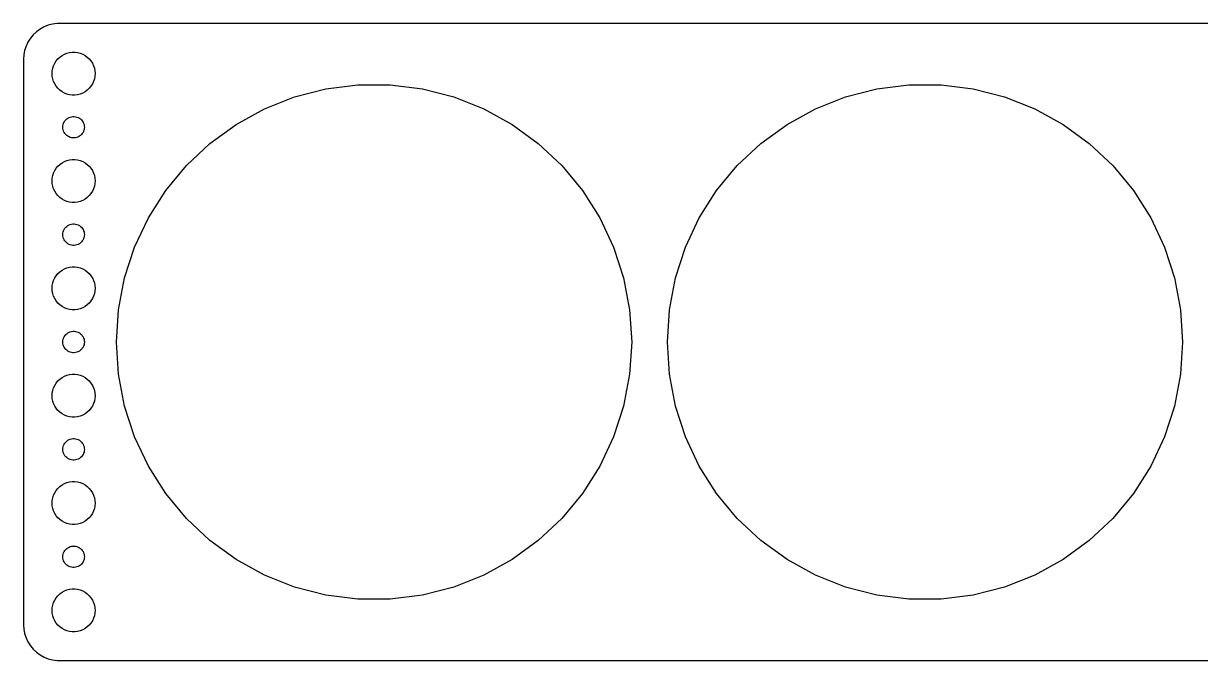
# Model space of a CAD drawing. Header units: metres. Extents: x -164 to 164, y -44 to 44.
# Drawn here: x -164.5 to 0, y -44.5 to 44.5 of the extents above; entities that cross this region are included whole.
import ezdxf

# ---------------------------------------------------------------- set-up
doc = ezdxf.new("R2010")
doc.units = ezdxf.units.M

msp = doc.modelspace()

# ---------------------------------------------------------------- linework, layer by layer
for p, q in [((-159.814, 44.4901), (-160.437, 44.4114)), ((159.814, 44.4901), (-159.814, 44.4901)), ((-163.145, 42.9227), (-163.545, 42.4389)), ((-162.687, 43.3526), (-163.145, 42.9227)), ((-162.179, 43.7216), (-162.687, 43.3526)), ((-161.629, 44.0241), (-162.179, 43.7216)), ((-161.045, 44.2553), (-161.629, 44.0241)), ((-160.437, 44.4114), (-161.045, 44.2553)), ((-164.149, 41.3406), (-164.343, 40.7434)), ((-163.882, 41.9088), (-164.149, 41.3406)), ((-163.545, 42.4389), (-163.882, 41.9088)), ((-164.461, 40.1267), (-164.5, 39.5)), ((-164.5, 39.5), (-164.5, -39.5)), ((-164.343, 40.7434), (-164.461, 40.1267)), ((-159.927, 39.2634), (-159.687, 39.5536)), ((-159.687, 39.5536), (-159.412, 39.8115)), ((-159.412, 39.8115), (-159.107, 40.033)), ((-159.107, 40.033), (-158.777, 40.2145)), ((-158.777, 40.2145), (-158.427, 40.3532)), ((-158.427, 40.3532), (-158.062, 40.4469)), ((-158.062, 40.4469), (-157.688, 40.4941)), ((-157.688, 40.4941), (-157.312, 40.4941)), ((-157.312, 40.4941), (-156.938, 40.4469)), ((-156.938, 40.4469), (-156.573, 40.3532)), ((-156.573, 40.3532), (-156.223, 40.2145)), ((-156.223, 40.2145), (-155.893, 40.033)), ((-155.893, 40.033), (-155.588, 39.8115)), ((-155.588, 39.8115), (-155.313, 39.5536)), ((-155.313, 39.5536), (-155.073, 39.2634)), ((-160.5, 37.5), (-160.476, 37.876)), ((-160.476, 37.876), (-160.406, 38.2461)), ((-160.406, 38.2461), (-160.289, 38.6044)), ((-160.289, 38.6044), (-160.129, 38.9453)), ((-160.129, 38.9453), (-159.927, 39.2634)), ((-155.073, 39.2634), (-154.871, 38.9453)), ((-154.871, 38.9453), (-154.711, 38.6044)), ((-154.711, 38.6044), (-154.594, 38.2461)), ((-154.594, 38.2461), (-154.524, 37.876)), ((-154.524, 37.876), (-154.5, 37.5)), ((-160.476, 37.124), (-160.5, 37.5)), ((-160.406, 36.7539), (-160.476, 37.124)), ((-160.289, 36.3956), (-160.406, 36.7539)), ((-160.129, 36.0547), (-160.289, 36.3956)), ((-154.711, 36.3956), (-154.871, 36.0547)), ((-154.594, 36.7539), (-154.711, 36.3956)), ((-154.524, 37.124), (-154.594, 36.7539)), ((-154.5, 37.5), (-154.524, 37.124)), ((-159.927, 35.7366), (-160.129, 36.0547)), ((-159.687, 35.4464), (-159.927, 35.7366)), ((-159.412, 35.1885), (-159.687, 35.4464)), ((-159.107, 34.967), (-159.412, 35.1885)), ((-158.777, 34.7855), (-159.107, 34.967)), ((-158.427, 34.6468), (-158.777, 34.7855)), ((-158.062, 34.5531), (-158.427, 34.6468)), ((-157.688, 34.5059), (-158.062, 34.5531)), ((-156.938, 34.5531), (-157.312, 34.5059)), ((-156.573, 34.6468), (-156.938, 34.5531)), ((-156.223, 34.7855), (-156.573, 34.6468)), ((-155.893, 34.967), (-156.223, 34.7855)), ((-155.588, 35.1885), (-155.893, 34.967)), ((-155.313, 35.4464), (-155.588, 35.1885)), ((-155.073, 35.7366), (-155.313, 35.4464)), ((-154.871, 36.0547), (-155.073, 35.7366)), ((-126.625, 34.238), (-122.246, 35.3623)), ((-122.246, 35.3623), (-117.76, 35.929)), ((-117.76, 35.929), (-113.24, 35.929)), ((-113.24, 35.929), (-108.754, 35.3623)), ((-108.754, 35.3623), (-104.375, 34.238)), ((-49.6246, 34.238), (-45.2457, 35.3623)), ((-45.2457, 35.3623), (-40.7605, 35.929)), ((-40.7605, 35.929), (-36.2395, 35.929)), ((-36.2395, 35.929), (-31.7543, 35.3623)), ((-31.7543, 35.3623), (-27.3754, 34.238)), ((-157.312, 34.5059), (-157.688, 34.5059)), ((-130.828, 32.5738), (-126.625, 34.238)), ((-104.375, 34.238), (-100.172, 32.5738)), ((-53.828, 32.5738), (-49.6246, 34.238)), ((-27.3754, 34.238), (-23.1719, 32.5738)), ((-158.456, 31.1558), (-158.304, 31.2665)), ((-158.304, 31.2665), (-158.139, 31.3572)), ((-158.139, 31.3572), (-157.964, 31.4266)), ((-157.964, 31.4266), (-157.781, 31.4734)), ((-157.781, 31.4734), (-157.594, 31.497)), ((-157.594, 31.497), (-157.406, 31.497)), ((-157.406, 31.497), (-157.219, 31.4734)), ((-157.219, 31.4734), (-157.036, 31.4266)), ((-157.036, 31.4266), (-156.861, 31.3572)), ((-156.861, 31.3572), (-156.696, 31.2665)), ((-156.696, 31.2665), (-156.544, 31.1558)), ((-134.79, 30.3958), (-130.828, 32.5738)), ((-100.172, 32.5738), (-96.2102, 30.3958)), ((-57.7898, 30.3958), (-53.828, 32.5738)), ((-23.1719, 32.5738), (-19.2102, 30.3958)), ((-159, 30), (-158.988, 30.188)), ((-158.988, 29.812), (-159, 30)), ((-158.988, 30.188), (-158.953, 30.373)), ((-158.953, 29.627), (-158.988, 29.812)), ((-158.953, 30.373), (-158.895, 30.5522)), ((-158.895, 29.4478), (-158.953, 29.627)), ((-158.895, 30.5522), (-158.814, 30.7226)), ((-158.814, 30.7226), (-158.714, 30.8817)), ((-158.714, 30.8817), (-158.593, 31.0268)), ((-158.593, 31.0268), (-158.456, 31.1558)), ((-156.544, 31.1558), (-156.407, 31.0268)), ((-156.407, 31.0268), (-156.286, 30.8817)), ((-156.286, 30.8817), (-156.186, 30.7226)), ((-156.186, 30.7226), (-156.105, 30.5522)), ((-156.105, 30.5522), (-156.047, 30.373)), ((-156.047, 29.627), (-156.105, 29.4478)), ((-156.047, 30.373), (-156.012, 30.188)), ((-156.012, 29.812), (-156.047, 29.627)), ((-156.012, 30.188), (-156, 30)), ((-156, 30), (-156.012, 29.812)), ((-138.447, 27.7385), (-134.79, 30.3958)), ((-96.2102, 30.3958), (-92.5527, 27.7385)), ((-61.4473, 27.7385), (-57.7898, 30.3958)), ((-19.2102, 30.3958), (-15.5527, 27.7385)), ((-158.814, 29.2774), (-158.895, 29.4478)), ((-158.714, 29.1183), (-158.814, 29.2774)), ((-158.593, 28.9732), (-158.714, 29.1183)), ((-158.456, 28.8442), (-158.593, 28.9732)), ((-158.304, 28.7335), (-158.456, 28.8442)), ((-158.139, 28.6427), (-158.304, 28.7335)), ((-157.964, 28.5734), (-158.139, 28.6427)), ((-157.781, 28.5266), (-157.964, 28.5734)), ((-157.594, 28.503), (-157.781, 28.5266)), ((-157.406, 28.503), (-157.594, 28.503)), ((-157.219, 28.5266), (-157.406, 28.503)), ((-157.036, 28.5734), (-157.219, 28.5266)), ((-156.861, 28.6427), (-157.036, 28.5734)), ((-156.696, 28.7335), (-156.861, 28.6427)), ((-156.544, 28.8442), (-156.696, 28.7335)), ((-156.407, 28.9732), (-156.544, 28.8442)), ((-156.286, 29.1183), (-156.407, 28.9732)), ((-156.186, 29.2774), (-156.286, 29.1183)), ((-156.105, 29.4478), (-156.186, 29.2774)), ((-141.743, 24.6437), (-138.447, 27.7385)), ((-92.5527, 27.7385), (-89.2571, 24.6437)), ((-64.7429, 24.6437), (-61.4473, 27.7385)), ((-15.5527, 27.7385), (-12.2571, 24.6437)), ((-159.687, 24.5536), (-159.412, 24.8115)), ((-159.412, 24.8115), (-159.107, 25.033)), ((-159.107, 25.033), (-158.777, 25.2145)), ((-158.777, 25.2145), (-158.427, 25.3532)), ((-158.427, 25.3532), (-158.062, 25.4469)), ((-158.062, 25.4469), (-157.688, 25.4941)), ((-157.688, 25.4941), (-157.312, 25.4941)), ((-157.312, 25.4941), (-156.938, 25.4469)), ((-156.938, 25.4469), (-156.573, 25.3532)), ((-156.573, 25.3532), (-156.223, 25.2145)), ((-156.223, 25.2145), (-155.893, 25.033)), ((-155.893, 25.033), (-155.588, 24.8115)), ((-155.588, 24.8115), (-155.313, 24.5536)), ((-160.476, 22.876), (-160.406, 23.2461)), ((-160.406, 23.2461), (-160.289, 23.6044)), ((-160.289, 23.6044), (-160.129, 23.9453)), ((-160.129, 23.9453), (-159.927, 24.2634)), ((-159.927, 24.2634), (-159.687, 24.5536)), ((-155.313, 24.5536), (-155.073, 24.2634)), ((-155.073, 24.2634), (-154.871, 23.9453)), ((-154.871, 23.9453), (-154.711, 23.6044)), ((-154.711, 23.6044), (-154.594, 23.2461)), ((-154.594, 23.2461), (-154.524, 22.876)), ((-144.625, 21.1603), (-141.743, 24.6437)), ((-89.2571, 24.6437), (-86.3754, 21.1603)), ((-67.6246, 21.1603), (-64.7429, 24.6437)), ((-12.2571, 24.6437), (-9.37538, 21.1603)), ((-160.5, 22.5), (-160.476, 22.876)), ((-160.476, 22.124), (-160.5, 22.5)), ((-160.406, 21.7539), (-160.476, 22.124)), ((-160.289, 21.3956), (-160.406, 21.7539)), ((-160.129, 21.0547), (-160.289, 21.3956)), ((-154.711, 21.3956), (-154.871, 21.0547)), ((-154.594, 21.7539), (-154.711, 21.3956)), ((-154.524, 22.124), (-154.594, 21.7539)), ((-154.524, 22.876), (-154.5, 22.5)), ((-154.5, 22.5), (-154.524, 22.124)), ((-159.927, 20.7366), (-160.129, 21.0547)), ((-159.687, 20.4464), (-159.927, 20.7366)), ((-159.412, 20.1884), (-159.687, 20.4464)), ((-159.107, 19.967), (-159.412, 20.1884)), ((-158.777, 19.7855), (-159.107, 19.967)), ((-158.427, 19.6468), (-158.777, 19.7855)), ((-156.223, 19.7855), (-156.573, 19.6468)), ((-155.893, 19.967), (-156.223, 19.7855)), ((-155.588, 20.1884), (-155.893, 19.967)), ((-155.313, 20.4464), (-155.588, 20.1884)), ((-155.073, 20.7366), (-155.313, 20.4464)), ((-154.871, 21.0547), (-155.073, 20.7366)), ((-147.047, 17.3431), (-144.625, 21.1603)), ((-86.3754, 21.1603), (-83.953, 17.3431)), ((-70.047, 17.3431), (-67.6246, 21.1603)), ((-9.37538, 21.1603), (-6.95296, 17.3431)), ((-158.062, 19.5531), (-158.427, 19.6468)), ((-157.688, 19.5059), (-158.062, 19.5531)), ((-157.312, 19.5059), (-157.688, 19.5059)), ((-156.938, 19.5531), (-157.312, 19.5059)), ((-156.573, 19.6468), (-156.938, 19.5531)), ((-157.964, 16.4266), (-157.781, 16.4734)), ((-157.781, 16.4734), (-157.594, 16.497)), ((-157.594, 16.497), (-157.406, 16.497)), ((-157.406, 16.497), (-157.219, 16.4734)), ((-157.219, 16.4734), (-157.036, 16.4266)), ((-148.972, 13.2525), (-147.047, 17.3431)), ((-83.953, 17.3431), (-82.028, 13.2525)), ((-71.972, 13.2525), (-70.047, 17.3431)), ((-6.95296, 17.3431), (-5.02805, 13.2525)), ((-159, 15), (-158.988, 15.188)), ((-158.988, 14.812), (-159, 15)), ((-158.988, 15.188), (-158.953, 15.373)), ((-158.953, 14.627), (-158.988, 14.812)), ((-158.953, 15.373), (-158.895, 15.5522)), ((-158.895, 15.5522), (-158.814, 15.7226)), ((-158.814, 15.7226), (-158.714, 15.8817)), ((-158.714, 15.8817), (-158.593, 16.0268)), ((-158.593, 16.0268), (-158.456, 16.1558)), ((-158.456, 16.1558), (-158.304, 16.2665)), ((-158.304, 16.2665), (-158.139, 16.3572)), ((-158.139, 16.3572), (-157.964, 16.4266)), ((-157.036, 16.4266), (-156.861, 16.3572)), ((-156.861, 16.3572), (-156.696, 16.2665)), ((-156.696, 16.2665), (-156.544, 16.1558)), ((-156.544, 16.1558), (-156.407, 16.0268)), ((-156.407, 16.0268), (-156.286, 15.8817)), ((-156.286, 15.8817), (-156.186, 15.7226)), ((-156.186, 15.7226), (-156.105, 15.5522)), ((-156.105, 15.5522), (-156.047, 15.373)), ((-156.047, 15.373), (-156.012, 15.188)), ((-156.012, 14.812), (-156.047, 14.627)), ((-156.012, 15.188), (-156, 15)), ((-156, 15), (-156.012, 14.812)), ((-158.895, 14.4478), (-158.953, 14.627)), ((-158.814, 14.2774), (-158.895, 14.4478)), ((-158.714, 14.1183), (-158.814, 14.2774)), ((-158.593, 13.9732), (-158.714, 14.1183)), ((-158.456, 13.8442), (-158.593, 13.9732)), ((-158.304, 13.7335), (-158.456, 13.8442)), ((-158.139, 13.6427), (-158.304, 13.7335)), ((-157.964, 13.5734), (-158.139, 13.6427)), ((-157.781, 13.5266), (-157.964, 13.5734)), ((-157.594, 13.5029), (-157.781, 13.5266)), ((-157.406, 13.5029), (-157.594, 13.5029)), ((-157.219, 13.5266), (-157.406, 13.5029)), ((-157.036, 13.5734), (-157.219, 13.5266)), ((-156.861, 13.6427), (-157.036, 13.5734)), ((-156.696, 13.7335), (-156.861, 13.6427)), ((-156.544, 13.8442), (-156.696, 13.7335)), ((-156.407, 13.9732), (-156.544, 13.8442)), ((-156.286, 14.1183), (-156.407, 13.9732)), ((-156.186, 14.2774), (-156.286, 14.1183)), ((-156.105, 14.4478), (-156.186, 14.2774)), ((-156.047, 14.627), (-156.105, 14.4478)), ((-150.369, 8.95284), (-148.972, 13.2525)), ((-82.028, 13.2525), (-80.631, 8.95284)), ((-73.369, 8.95284), (-71.972, 13.2525)), ((-5.02805, 13.2525), (-3.631, 8.95284)), ((-159.412, 9.81154), (-159.107, 10.033)), ((-159.107, 10.033), (-158.777, 10.2145)), ((-158.777, 10.2145), (-158.427, 10.3532)), ((-158.427, 10.3532), (-158.062, 10.4469)), ((-158.062, 10.4469), (-157.688, 10.4941)), ((-157.688, 10.4941), (-157.312, 10.4941)), ((-157.312, 10.4941), (-156.938, 10.4469)), ((-156.938, 10.4469), (-156.573, 10.3532)), ((-156.573, 10.3532), (-156.223, 10.2145)), ((-156.223, 10.2145), (-155.893, 10.033)), ((-155.893, 10.033), (-155.588, 9.81154)), ((-160.476, 7.87599), (-160.406, 8.24606)), ((-160.406, 8.24606), (-160.289, 8.60437)), ((-160.289, 8.60437), (-160.129, 8.94525)), ((-160.129, 8.94525), (-159.927, 9.26335)), ((-159.927, 9.26335), (-159.687, 9.55363)), ((-159.687, 9.55363), (-159.412, 9.81154)), ((-155.588, 9.81154), (-155.313, 9.55363)), ((-155.313, 9.55363), (-155.073, 9.26335)), ((-155.073, 9.26335), (-154.871, 8.94525)), ((-154.871, 8.94525), (-154.711, 8.60437)), ((-154.711, 8.60437), (-154.594, 8.24606)), ((-154.594, 8.24606), (-154.524, 7.87599)), ((-151.216, 4.51199), (-150.369, 8.95284)), ((-80.631, 8.95284), (-79.7839, 4.51199)), ((-74.2161, 4.51199), (-73.369, 8.95284)), ((-3.631, 8.95284), (-2.78386, 4.51199)), ((-160.5, 7.5), (-160.476, 7.87599)), ((-160.476, 7.12399), (-160.5, 7.5)), ((-160.406, 6.75392), (-160.476, 7.12399)), ((-160.289, 6.39561), (-160.406, 6.75392)), ((-154.594, 6.75392), (-154.711, 6.39561)), ((-154.524, 7.12399), (-154.594, 6.75392)), ((-154.524, 7.87599), (-154.5, 7.5)), ((-154.5, 7.5), (-154.524, 7.12399)), ((-160.129, 6.05473), (-160.289, 6.39561)), ((-159.927, 5.73663), (-160.129, 6.05473)), ((-159.687, 5.44635), (-159.927, 5.73663)), ((-159.412, 5.18845), (-159.687, 5.44635)), ((-159.107, 4.96701), (-159.412, 5.18845)), ((-158.777, 4.78551), (-159.107, 4.96701)), ((-155.893, 4.96701), (-156.223, 4.78551)), ((-155.588, 5.18845), (-155.893, 4.96701)), ((-155.313, 5.44635), (-155.588, 5.18845)), ((-155.073, 5.73663), (-155.313, 5.44635)), ((-154.871, 6.05473), (-155.073, 5.73663)), ((-154.711, 6.39561), (-154.871, 6.05473)), ((-158.427, 4.64682), (-158.777, 4.78551)), ((-158.062, 4.55313), (-158.427, 4.64682)), ((-157.688, 4.50591), (-158.062, 4.55313)), ((-157.312, 4.50591), (-157.688, 4.50591)), ((-156.938, 4.55313), (-157.312, 4.50591)), ((-156.573, 4.64682), (-156.938, 4.55313)), ((-156.223, 4.78551), (-156.573, 4.64682)), ((-151.5, 0), (-151.216, 4.51199)), ((-79.7839, 4.51199), (-79.5, 0)), ((-74.5, 0), (-74.2161, 4.51199)), ((-2.78386, 4.51199), (-2.5, 0)), ((-159, 0), (-158.988, 0.18799)), ((-158.988, -0.18799), (-159, 0)), ((-158.988, 0.18799), (-158.953, 0.37303)), ((-158.953, 0.37303), (-158.895, 0.55219)), ((-158.895, 0.55219), (-158.814, 0.72263)), ((-158.814, 0.72263), (-158.714, 0.88167)), ((-158.714, 0.88167), (-158.593, 1.02681)), ((-158.593, 1.02681), (-158.456, 1.15576)), ((-158.456, 1.15576), (-158.304, 1.26648)), ((-158.304, 1.26648), (-158.139, 1.35724)), ((-158.139, 1.35724), (-157.964, 1.42657)), ((-157.964, 1.42657), (-157.781, 1.47342)), ((-157.781, 1.47342), (-157.594, 1.49704)), ((-157.594, 1.49704), (-157.406, 1.49704)), ((-157.406, 1.49704), (-157.219, 1.47342)), ((-157.219, 1.47342), (-157.036, 1.42657)), ((-157.036, 1.42657), (-156.861, 1.35724)), ((-156.861, 1.35724), (-156.696, 1.26648)), ((-156.696, 1.26648), (-156.544, 1.15576)), ((-156.544, 1.15576), (-156.407, 1.02681)), ((-156.407, 1.02681), (-156.286, 0.88167)), ((-156.286, 0.88167), (-156.186, 0.72263)), ((-156.186, 0.72263), (-156.105, 0.55219)), ((-156.105, 0.55219), (-156.047, 0.37303)), ((-156.047, 0.37303), (-156.012, 0.18799)), ((-156.012, 0.18799), (-156, 0)), ((-156, 0), (-156.012, -0.18799)), ((-151.216, -4.51199), (-151.5, 0)), ((-79.5, 0), (-79.7839, -4.51199)), ((-74.2161, -4.51199), (-74.5, 0)), ((-2.5, 0), (-2.78386, -4.51199)), ((-158.953, -0.37303), (-158.988, -0.18799)), ((-158.895, -0.55219), (-158.953, -0.37303)), ((-158.814, -0.72263), (-158.895, -0.55219)), ((-158.714, -0.88167), (-158.814, -0.72263)), ((-158.593, -1.02681), (-158.714, -0.88167)), ((-158.456, -1.15576), (-158.593, -1.02681)), ((-158.304, -1.26648), (-158.456, -1.15576)), ((-158.139, -1.35724), (-158.304, -1.26648)), ((-157.964, -1.42657), (-158.139, -1.35724)), ((-157.781, -1.47342), (-157.964, -1.42657)), ((-157.594, -1.49704), (-157.781, -1.47342)), ((-157.406, -1.49704), (-157.594, -1.49704)), ((-157.219, -1.47342), (-157.406, -1.49704)), ((-157.036, -1.42657), (-157.219, -1.47342)), ((-156.861, -1.35724), (-157.036, -1.42657)), ((-156.696, -1.26648), (-156.861, -1.35724)), ((-156.544, -1.15576), (-156.696, -1.26648)), ((-156.407, -1.02681), (-156.544, -1.15576)), ((-156.286, -0.88167), (-156.407, -1.02681)), ((-156.186, -0.72263), (-156.286, -0.88167)), ((-156.105, -0.55219), (-156.186, -0.72263)), ((-156.047, -0.37303), (-156.105, -0.55219)), ((-156.012, -0.18799), (-156.047, -0.37303)), ((-159.107, -4.96701), (-158.777, -4.78551)), ((-158.777, -4.78551), (-158.427, -4.64682)), ((-158.427, -4.64682), (-158.062, -4.55313)), ((-158.062, -4.55313), (-157.688, -4.50591)), ((-157.688, -4.50591), (-157.312, -4.50591)), ((-157.312, -4.50591), (-156.938, -4.55313)), ((-156.938, -4.55313), (-156.573, -4.64682)), ((-156.573, -4.64682), (-156.223, -4.78551)), ((-156.223, -4.78551), (-155.893, -4.96701)), ((-150.369, -8.95284), (-151.216, -4.51199)), ((-79.7839, -4.51199), (-80.631, -8.95284)), ((-73.369, -8.95284), (-74.2161, -4.51199)), ((-2.78386, -4.51199), (-3.631, -8.95284)), ((-160.406, -6.75392), (-160.289, -6.39561)), ((-160.289, -6.39561), (-160.129, -6.05473)), ((-160.129, -6.05473), (-159.927, -5.73663)), ((-159.927, -5.73663), (-159.687, -5.44635)), ((-159.687, -5.44635), (-159.412, -5.18845)), ((-159.412, -5.18845), (-159.107, -4.96701)), ((-155.893, -4.96701), (-155.588, -5.18845)), ((-155.588, -5.18845), (-155.313, -5.44635)), ((-155.313, -5.44635), (-155.073, -5.73663)), ((-155.073, -5.73663), (-154.871, -6.05473)), ((-154.871, -6.05473), (-154.711, -6.39561)), ((-154.711, -6.39561), (-154.594, -6.75392)), ((-160.5, -7.5), (-160.476, -7.12399)), ((-160.476, -7.87599), (-160.5, -7.5)), ((-160.476, -7.12399), (-160.406, -6.75392)), ((-160.406, -8.24606), (-160.476, -7.87599)), ((-154.594, -6.75392), (-154.524, -7.12399)), ((-154.524, -7.87599), (-154.594, -8.24606)), ((-154.524, -7.12399), (-154.5, -7.5)), ((-154.5, -7.5), (-154.524, -7.87599)), ((-160.289, -8.60437), (-160.406, -8.24606)), ((-160.129, -8.94525), (-160.289, -8.60437)), ((-159.927, -9.26335), (-160.129, -8.94525)), ((-159.687, -9.55363), (-159.927, -9.26335)), ((-159.412, -9.81154), (-159.687, -9.55363)), ((-159.107, -10.033), (-159.412, -9.81154)), ((-155.588, -9.81154), (-155.893, -10.033)), ((-155.313, -9.55363), (-155.588, -9.81154)), ((-155.073, -9.26335), (-155.313, -9.55363)), ((-154.871, -8.94525), (-155.073, -9.26335)), ((-154.711, -8.60437), (-154.871, -8.94525)), ((-154.594, -8.24606), (-154.711, -8.60437)), ((-148.972, -13.2525), (-150.369, -8.95284)), ((-80.631, -8.95284), (-82.028, -13.2525)), ((-71.972, -13.2525), (-73.369, -8.95284)), ((-3.631, -8.95284), (-5.02805, -13.2525)), ((-158.777, -10.2145), (-159.107, -10.033)), ((-158.427, -10.3532), (-158.777, -10.2145)), ((-158.062, -10.4469), (-158.427, -10.3532)), ((-157.688, -10.4941), (-158.062, -10.4469)), ((-157.312, -10.4941), (-157.688, -10.4941)), ((-156.938, -10.4469), (-157.312, -10.4941)), ((-156.573, -10.3532), (-156.938, -10.4469)), ((-156.223, -10.2145), (-156.573, -10.3532)), ((-155.893, -10.033), (-156.223, -10.2145)), ((-158.988, -14.812), (-158.953, -14.627)), ((-158.953, -14.627), (-158.895, -14.4478)), ((-158.895, -14.4478), (-158.814, -14.2774)), ((-158.814, -14.2774), (-158.714, -14.1183)), ((-158.714, -14.1183), (-158.593, -13.9732)), ((-158.593, -13.9732), (-158.456, -13.8442)), ((-158.456, -13.8442), (-158.304, -13.7335)), ((-158.304, -13.7335), (-158.139, -13.6427)), ((-158.139, -13.6427), (-157.964, -13.5734)), ((-157.964, -13.5734), (-157.781, -13.5266)), ((-157.781, -13.5266), (-157.594, -13.5029)), ((-157.594, -13.5029), (-157.406, -13.5029)), ((-157.406, -13.5029), (-157.219, -13.5266)), ((-157.219, -13.5266), (-157.036, -13.5734)), ((-157.036, -13.5734), (-156.861, -13.6427)), ((-156.861, -13.6427), (-156.696, -13.7335)), ((-156.696, -13.7335), (-156.544, -13.8442)), ((-156.544, -13.8442), (-156.407, -13.9732)), ((-156.407, -13.9732), (-156.286, -14.1183)), ((-156.286, -14.1183), (-156.186, -14.2774)), ((-156.186, -14.2774), (-156.105, -14.4478)), ((-156.105, -14.4478), (-156.047, -14.627)), ((-156.047, -14.627), (-156.012, -14.812)), ((-147.047, -17.3431), (-148.972, -13.2525)), ((-82.028, -13.2525), (-83.953, -17.3431)), ((-70.047, -17.3431), (-71.972, -13.2525)), ((-5.02805, -13.2525), (-6.95296, -17.3431)), ((-159, -15), (-158.988, -14.812)), ((-158.988, -15.188), (-159, -15)), ((-158.953, -15.373), (-158.988, -15.188)), ((-158.895, -15.5522), (-158.953, -15.373)), ((-158.814, -15.7226), (-158.895, -15.5522)), ((-158.714, -15.8817), (-158.814, -15.7226)), ((-158.593, -16.0268), (-158.714, -15.8817)), ((-158.456, -16.1558), (-158.593, -16.0268)), ((-158.304, -16.2665), (-158.456, -16.1558)), ((-158.139, -16.3572), (-158.304, -16.2665)), ((-157.964, -16.4266), (-158.139, -16.3572)), ((-157.781, -16.4734), (-157.964, -16.4266)), ((-157.036, -16.4266), (-157.219, -16.4734)), ((-156.861, -16.3572), (-157.036, -16.4266)), ((-156.696, -16.2665), (-156.861, -16.3572)), ((-156.544, -16.1558), (-156.696, -16.2665)), ((-156.407, -16.0268), (-156.544, -16.1558)), ((-156.286, -15.8817), (-156.407, -16.0268)), ((-156.186, -15.7226), (-156.286, -15.8817)), ((-156.105, -15.5522), (-156.186, -15.7226)), ((-156.047, -15.373), (-156.105, -15.5522)), ((-156.012, -15.188), (-156.047, -15.373)), ((-156.012, -14.812), (-156, -15)), ((-156, -15), (-156.012, -15.188)), ((-157.594, -16.497), (-157.781, -16.4734)), ((-157.406, -16.497), (-157.594, -16.497)), ((-157.219, -16.4734), (-157.406, -16.497)), ((-144.625, -21.1603), (-147.047, -17.3431)), ((-83.953, -17.3431), (-86.3754, -21.1603)), ((-67.6246, -21.1603), (-70.047, -17.3431)), ((-6.95296, -17.3431), (-9.37538, -21.1603)), ((-158.777, -19.7855), (-158.427, -19.6468)), ((-158.427, -19.6468), (-158.062, -19.5531)), ((-158.062, -19.5531), (-157.688, -19.5059)), ((-157.688, -19.5059), (-157.312, -19.5059)), ((-157.312, -19.5059), (-156.938, -19.5531)), ((-156.938, -19.5531), (-156.573, -19.6468)), ((-156.573, -19.6468), (-156.223, -19.7855)), ((-160.289, -21.3956), (-160.129, -21.0547)), ((-160.129, -21.0547), (-159.927, -20.7366)), ((-159.927, -20.7366), (-159.687, -20.4464)), ((-159.687, -20.4464), (-159.412, -20.1884)), ((-159.412, -20.1884), (-159.107, -19.967)), ((-159.107, -19.967), (-158.777, -19.7855)), ((-156.223, -19.7855), (-155.893, -19.967)), ((-155.893, -19.967), (-155.588, -20.1884)), ((-155.588, -20.1884), (-155.313, -20.4464)), ((-155.313, -20.4464), (-155.073, -20.7366)), ((-155.073, -20.7366), (-154.871, -21.0547)), ((-154.871, -21.0547), (-154.711, -21.3956)), ((-141.743, -24.6437), (-144.625, -21.1603)), ((-86.3754, -21.1603), (-89.2571, -24.6437)), ((-64.7429, -24.6437), (-67.6246, -21.1603)), ((-9.37538, -21.1603), (-12.2571, -24.6437)), ((-160.5, -22.5), (-160.476, -22.124)), ((-160.476, -22.876), (-160.5, -22.5)), ((-160.476, -22.124), (-160.406, -21.7539)), ((-160.406, -23.2461), (-160.476, -22.876)), ((-160.406, -21.7539), (-160.289, -21.3956)), ((-154.711, -21.3956), (-154.594, -21.7539)), ((-154.594, -21.7539), (-154.524, -22.124)), ((-154.524, -22.876), (-154.594, -23.2461)), ((-154.524, -22.124), (-154.5, -22.5)), ((-154.5, -22.5), (-154.524, -22.876)), ((-160.289, -23.6044), (-160.406, -23.2461)), ((-160.129, -23.9453), (-160.289, -23.6044)), ((-159.927, -24.2634), (-160.129, -23.9453)), ((-159.687, -24.5536), (-159.927, -24.2634)), ((-159.412, -24.8115), (-159.687, -24.5536)), ((-155.313, -24.5536), (-155.588, -24.8115)), ((-155.073, -24.2634), (-155.313, -24.5536)), ((-154.871, -23.9453), (-155.073, -24.2634)), ((-154.711, -23.6044), (-154.871, -23.9453)), ((-154.594, -23.2461), (-154.711, -23.6044)), ((-138.447, -27.7385), (-141.743, -24.6437)), ((-89.2571, -24.6437), (-92.5527, -27.7385)), ((-61.4473, -27.7385), (-64.7429, -24.6437)), ((-12.2571, -24.6437), (-15.5527, -27.7385)), ((-159.107, -25.033), (-159.412, -24.8115)), ((-158.777, -25.2145), (-159.107, -25.033)), ((-158.427, -25.3532), (-158.777, -25.2145)), ((-158.062, -25.4469), (-158.427, -25.3532)), ((-157.688, -25.4941), (-158.062, -25.4469)), ((-157.312, -25.4941), (-157.688, -25.4941)), ((-156.938, -25.4469), (-157.312, -25.4941)), ((-156.573, -25.3532), (-156.938, -25.4469)), ((-156.223, -25.2145), (-156.573, -25.3532)), ((-155.893, -25.033), (-156.223, -25.2145)), ((-155.588, -24.8115), (-155.893, -25.033)), ((-134.79, -30.3958), (-138.447, -27.7385)), ((-92.5527, -27.7385), (-96.2102, -30.3958)), ((-57.7898, -30.3958), (-61.4473, -27.7385)), ((-15.5527, -27.7385), (-19.2102, -30.3958)), ((-158.953, -29.627), (-158.895, -29.4478)), ((-158.895, -29.4478), (-158.814, -29.2774)), ((-158.814, -29.2774), (-158.714, -29.1183)), ((-158.714, -29.1183), (-158.593, -28.9732)), ((-158.593, -28.9732), (-158.456, -28.8442)), ((-158.456, -28.8442), (-158.304, -28.7335)), ((-158.304, -28.7335), (-158.139, -28.6427)), ((-158.139, -28.6427), (-157.964, -28.5734)), ((-157.964, -28.5734), (-157.781, -28.5266)), ((-157.781, -28.5266), (-157.594, -28.503)), ((-157.594, -28.503), (-157.406, -28.503)), ((-157.406, -28.503), (-157.219, -28.5266)), ((-157.219, -28.5266), (-157.036, -28.5734)), ((-157.036, -28.5734), (-156.861, -28.6427)), ((-156.861, -28.6427), (-156.696, -28.7335)), ((-156.696, -28.7335), (-156.544, -28.8442)), ((-156.544, -28.8442), (-156.407, -28.9732)), ((-156.407, -28.9732), (-156.286, -29.1183)), ((-156.286, -29.1183), (-156.186, -29.2774)), ((-156.186, -29.2774), (-156.105, -29.4478)), ((-156.105, -29.4478), (-156.047, -29.627)), ((-159, -30), (-158.988, -29.812)), ((-158.988, -30.188), (-159, -30)), ((-158.988, -29.812), (-158.953, -29.627)), ((-158.953, -30.373), (-158.988, -30.188)), ((-158.895, -30.5522), (-158.953, -30.373)), ((-158.814, -30.7226), (-158.895, -30.5522)), ((-158.714, -30.8817), (-158.814, -30.7226)), ((-158.593, -31.0268), (-158.714, -30.8817)), ((-158.456, -31.1558), (-158.593, -31.0268)), ((-158.304, -31.2665), (-158.456, -31.1558)), ((-156.544, -31.1558), (-156.696, -31.2665)), ((-156.407, -31.0268), (-156.544, -31.1558)), ((-156.286, -30.8817), (-156.407, -31.0268)), ((-156.186, -30.7226), (-156.286, -30.8817)), ((-156.105, -30.5522), (-156.186, -30.7226)), ((-156.047, -30.373), (-156.105, -30.5522)), ((-156.047, -29.627), (-156.012, -29.812)), ((-156.012, -30.188), (-156.047, -30.373)), ((-156.012, -29.812), (-156, -30)), ((-156, -30), (-156.012, -30.188)), ((-130.828, -32.5738), (-134.79, -30.3958)), ((-96.2102, -30.3958), (-100.172, -32.5738)), ((-53.828, -32.5738), (-57.7898, -30.3958)), ((-19.2102, -30.3958), (-23.1719, -32.5738)), ((-158.139, -31.3572), (-158.304, -31.2665)), ((-157.964, -31.4266), (-158.139, -31.3572)), ((-157.781, -31.4734), (-157.964, -31.4266)), ((-157.594, -31.497), (-157.781, -31.4734)), ((-157.406, -31.497), (-157.594, -31.497)), ((-157.219, -31.4734), (-157.406, -31.497)), ((-157.036, -31.4266), (-157.219, -31.4734)), ((-156.861, -31.3572), (-157.036, -31.4266)), ((-156.696, -31.2665), (-156.861, -31.3572)), ((-126.625, -34.238), (-130.828, -32.5738)), ((-100.172, -32.5738), (-104.375, -34.238)), ((-49.6246, -34.238), (-53.828, -32.5738)), ((-23.1719, -32.5738), (-27.3754, -34.238)), ((-158.062, -34.5531), (-157.688, -34.5059)), ((-157.688, -34.5059), (-157.312, -34.5059)), ((-157.312, -34.5059), (-156.938, -34.5531)), ((-122.246, -35.3623), (-126.625, -34.238)), ((-104.375, -34.238), (-108.754, -35.3623)), ((-45.2457, -35.3623), (-49.6246, -34.238)), ((-27.3754, -34.238), (-31.7543, -35.3623)), ((-160.289, -36.3956), (-160.129, -36.0547)), ((-160.129, -36.0547), (-159.927, -35.7366)), ((-159.927, -35.7366), (-159.687, -35.4464)), ((-159.687, -35.4464), (-159.412, -35.1885)), ((-159.412, -35.1885), (-159.107, -34.967)), ((-159.107, -34.967), (-158.777, -34.7855)), ((-158.777, -34.7855), (-158.427, -34.6468)), ((-158.427, -34.6468), (-158.062, -34.5531)), ((-156.938, -34.5531), (-156.573, -34.6468)), ((-156.573, -34.6468), (-156.223, -34.7855)), ((-156.223, -34.7855), (-155.893, -34.967)), ((-155.893, -34.967), (-155.588, -35.1885)), ((-155.588, -35.1885), (-155.313, -35.4464)), ((-155.313, -35.4464), (-155.073, -35.7366)), ((-155.073, -35.7366), (-154.871, -36.0547)), ((-154.871, -36.0547), (-154.711, -36.3956)), ((-117.76, -35.929), (-122.246, -35.3623)), ((-113.24, -35.929), (-117.76, -35.929)), ((-108.754, -35.3623), (-113.24, -35.929)), ((-40.7605, -35.929), (-45.2457, -35.3623)), ((-36.2395, -35.929), (-40.7605, -35.929)), ((-31.7543, -35.3623), (-36.2395, -35.929)), ((-160.5, -37.5), (-160.476, -37.124)), ((-160.476, -37.876), (-160.5, -37.5)), ((-160.476, -37.124), (-160.406, -36.7539)), ((-160.406, -36.7539), (-160.289, -36.3956)), ((-154.711, -36.3956), (-154.594, -36.7539)), ((-154.594, -36.7539), (-154.524, -37.124)), ((-154.524, -37.124), (-154.5, -37.5)), ((-154.5, -37.5), (-154.524, -37.876)), ((-160.406, -38.2461), (-160.476, -37.876)), ((-160.289, -38.6044), (-160.406, -38.2461)), ((-160.129, -38.9453), (-160.289, -38.6044)), ((-159.927, -39.2634), (-160.129, -38.9453)), ((-159.687, -39.5536), (-159.927, -39.2634)), ((-155.073, -39.2634), (-155.313, -39.5536)), ((-154.871, -38.9453), (-155.073, -39.2634)), ((-154.711, -38.6044), (-154.871, -38.9453)), ((-154.594, -38.2461), (-154.711, -38.6044)), ((-154.524, -37.876), (-154.594, -38.2461)), ((-164.5, -39.5), (-164.461, -40.1267)), ((-164.461, -40.1267), (-164.343, -40.7434)), ((-164.343, -40.7434), (-164.149, -41.3406)), ((-159.412, -39.8115), (-159.687, -39.5536)), ((-159.107, -40.033), (-159.412, -39.8115)), ((-158.777, -40.2145), (-159.107, -40.033)), ((-158.427, -40.3532), (-158.777, -40.2145)), ((-158.062, -40.4469), (-158.427, -40.3532)), ((-157.688, -40.4941), (-158.062, -40.4469)), ((-157.312, -40.4941), (-157.688, -40.4941)), ((-156.938, -40.4469), (-157.312, -40.4941)), ((-156.573, -40.3532), (-156.938, -40.4469)), ((-156.223, -40.2145), (-156.573, -40.3532)), ((-155.893, -40.033), (-156.223, -40.2145)), ((-155.588, -39.8115), (-155.893, -40.033)), ((-155.313, -39.5536), (-155.588, -39.8115)), ((-164.149, -41.3406), (-163.882, -41.9088)), ((-163.882, -41.9088), (-163.545, -42.4389)), ((-163.545, -42.4389), (-163.145, -42.9227)), ((-163.145, -42.9227), (-162.687, -43.3526)), ((-162.687, -43.3526), (-162.179, -43.7216)), ((-162.179, -43.7216), (-161.629, -44.0241)), ((-161.629, -44.0241), (-161.045, -44.2553)), ((-161.045, -44.2553), (-160.437, -44.4114)), ((-160.437, -44.4114), (-159.814, -44.4901)), ((-159.814, -44.4901), (159.814, -44.4901))]:
    msp.add_line(p, q)

doc.saveas('drawing.dxf')
